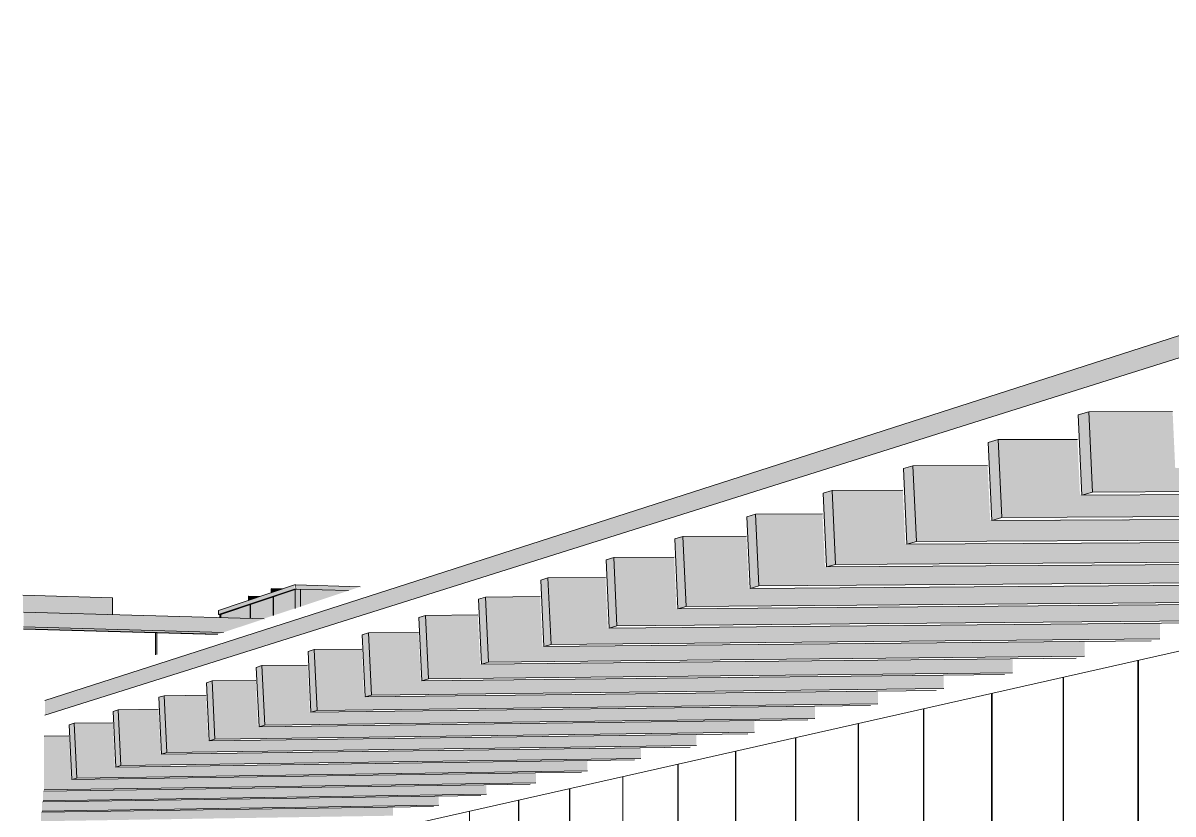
# Model space of a CAD drawing. Header units: inches. Extents: x -2804 to 58974, y -36095 to 66.
# Drawn here: x -2804.3303 to -2804.2335, y 60.0485 to 60.1152 of the extents above; entities that cross this region are included whole.
import ezdxf

# ---------------------------------------------------------------- set-up
doc = ezdxf.new("R2010")
doc.units = ezdxf.units.IN
doc.header["$MEASUREMENT"] = 0
for name, color, linetype, lineweight in [('A-ROOF', 132, 'Continuous', 13), ('A-WALL', 113, 'Continuous', 13), ('A-WALL-PATT', 111, 'Continuous', 13), ('L-SITE-WALL', 31, 'Continuous', 13), ('M-EQPM', 50, 'Continuous', 9), ('S-BEAM', 12, 'Continuous', 9)]:
    doc.layers.add(name, color=color, linetype=linetype, lineweight=lineweight)

# ---------------------------------------------------------------- blocks, each defined once
blk = doc.blocks.new('FP_23-Entrance - Xcel')
at = {"layer": 'A-WALL-PATT', "lineweight": 9}
for p, q in [((-2804.207887, 60.030308), (-2804.207887, 60.067889)), ((-2804.207847, 59.991311), (-2804.207847, 60.067898)), ((-2804.215564, 59.991534), (-2804.215564, 60.066157)), ((-2804.215525, 60.029538), (-2804.215525, 60.066165)), ((-2804.222859, 60.028799), (-2804.222859, 60.064511)), ((-2804.222822, 59.991743), (-2804.222822, 60.064519)), ((-2804.2298, 59.991945), (-2804.2298, 60.062945)), ((-2804.229764, 60.028104), (-2804.229764, 60.062953)), ((-2804.236411, 60.027434), (-2804.236411, 60.061453)), ((-2804.236378, 59.992135), (-2804.236378, 60.06146)), ((-2804.242717, 59.992318), (-2804.242717, 60.06003)), ((-2804.242685, 60.026802), (-2804.242685, 60.060037)), ((-2804.248737, 60.026193), (-2804.248737, 60.058672)), ((-2804.248706, 59.992491), (-2804.248706, 60.058679)), ((-2804.25449, 59.992658), (-2804.25449, 60.057374)), ((-2804.254461, 60.025616), (-2804.254461, 60.05738)), ((-2804.259995, 60.025059), (-2804.259995, 60.056132)), ((-2804.259967, 59.992816), (-2804.259967, 60.056138)), ((-2804.265266, 59.992969), (-2804.265266, 60.054942)), ((-2804.265239, 60.02453), (-2804.265239, 60.054948)), ((-2804.270319, 60.024019), (-2804.270319, 60.053802)), ((-2804.270293, 59.993114), (-2804.270293, 60.053808)), ((-2804.275166, 59.993255), (-2804.275166, 60.052709)), ((-2804.275141, 60.023533), (-2804.275141, 60.052714)), ((-2804.27982, 60.023062), (-2804.27982, 60.051658)), ((-2804.279796, 59.993388), (-2804.279796, 60.051664)), ((-2804.284292, 59.993518), (-2804.284292, 60.050649)), ((-2804.284269, 60.022614), (-2804.284269, 60.050654)), ((-2804.288593, 60.022178), (-2804.288593, 60.049679)), ((-2804.288571, 59.993642), (-2804.288571, 60.049684)), ((-2804.292732, 59.993762), (-2804.292732, 60.048745)), ((-2804.292711, 60.021763), (-2804.292711, 60.04875)), ((-2804.296718, 60.02136), (-2804.296718, 60.047846)), ((-2804.296698, 59.993876), (-2804.296698, 60.04785)), ((-2804.207887, 60.030308), (-2804.215525, 60.029538)), ((-2804.207887, 60.030105), (-2804.215525, 60.029341)), ((-2804.215525, 59.953527), (-2804.215525, 60.029341)), ((-2804.207887, 59.952316), (-2804.207887, 60.030105)), ((-2804.222859, 60.028799), (-2804.229764, 60.028104)), ((-2804.222859, 60.028607), (-2804.229764, 60.027917)), ((-2804.222859, 59.954689), (-2804.222859, 60.028607)), ((-2804.236411, 60.027434), (-2804.242685, 60.026802)), ((-2804.229764, 59.955783), (-2804.229764, 60.027917)), ((-2804.236411, 60.027251), (-2804.242685, 60.026624)), ((-2804.242685, 59.957831), (-2804.242685, 60.026624)), ((-2804.236411, 59.956837), (-2804.236411, 60.027251)), ((-2804.248737, 60.026193), (-2804.254461, 60.025616)), ((-2804.248737, 60.026018), (-2804.254461, 60.025445)), ((-2804.254461, 59.959697), (-2804.254461, 60.025445)), ((-2804.248737, 59.95879), (-2804.248737, 60.026018)), ((-2804.259995, 60.025059), (-2804.265239, 60.02453)), ((-2804.259995, 60.024892), (-2804.265239, 60.024367)), ((-2804.265239, 59.961405), (-2804.265239, 60.024367)), ((-2804.259995, 59.960574), (-2804.259995, 60.024892)), ((-2804.270319, 60.024019), (-2804.275141, 60.023533)), ((-2804.270319, 60.023859), (-2804.275141, 60.023376)), ((-2804.270319, 59.96221), (-2804.270319, 60.023859)), ((-2804.27982, 60.023062), (-2804.284269, 60.022614)), ((-2804.27982, 60.022908), (-2804.284269, 60.022463)), ((-2804.284269, 59.964421), (-2804.284269, 60.022463)), ((-2804.27982, 59.963716), (-2804.27982, 60.022908)), ((-2804.275141, 59.962975), (-2804.275141, 60.023376)), ((-2804.288593, 60.022178), (-2804.292711, 60.021763)), ((-2804.288593, 60.02203), (-2804.292711, 60.021618)), ((-2804.292711, 59.965759), (-2804.292711, 60.021618)), ((-2804.288593, 59.965106), (-2804.288593, 60.02203)), ((-2804.296718, 60.02136), (-2804.30054, 60.020975)), ((-2804.296718, 60.021217), (-2804.30054, 60.020835)), ((-2804.296718, 59.966394), (-2804.296718, 60.021217)), ((-2804.292732, 59.993762), (-2804.296698, 59.993876)), ((-2804.296698, 59.993734), (-2804.292732, 59.993617)), ((-2804.296698, 59.966249), (-2804.296698, 59.993734)), ((-2804.292732, 59.965617), (-2804.292732, 59.993617)), ((-2804.284292, 59.993518), (-2804.288571, 59.993642)), ((-2804.288571, 59.993494), (-2804.284292, 59.993367)), ((-2804.288571, 59.964955), (-2804.288571, 59.993494)), ((-2804.284292, 59.964274), (-2804.284292, 59.993367)), ((-2804.275166, 59.993255), (-2804.279796, 59.993388)), ((-2804.279796, 59.993235), (-2804.275166, 59.993098)), ((-2804.279796, 59.963559), (-2804.279796, 59.993235)), ((-2804.275166, 59.962822), (-2804.275166, 59.993098)), ((-2804.265266, 59.992969), (-2804.270293, 59.993114)), ((-2804.270293, 59.992954), (-2804.265266, 59.992805)), ((-2804.270293, 59.962046), (-2804.270293, 59.992954)), ((-2804.265266, 59.961246), (-2804.265266, 59.992805)), ((-2804.25449, 59.992658), (-2804.259967, 59.992816)), ((-2804.259967, 59.992649), (-2804.25449, 59.992487)), ((-2804.259967, 59.960403), (-2804.259967, 59.992649)), ((-2804.25449, 59.959531), (-2804.25449, 59.992487)), ((-2804.242717, 59.992318), (-2804.248706, 59.992491)), ((-2804.248706, 59.992316), (-2804.242717, 59.992139)), ((-2804.248706, 59.958611), (-2804.248706, 59.992316)), ((-2804.242717, 59.957657), (-2804.242717, 59.992139)), ((-2804.2298, 59.991945), (-2804.236378, 59.992135)), ((-2804.236378, 59.991952), (-2804.2298, 59.991757)), ((-2804.236378, 59.956648), (-2804.236378, 59.991952)), ((-2804.2298, 59.955601), (-2804.2298, 59.991757)), ((-2804.215564, 59.991534), (-2804.222822, 59.991743)), ((-2804.222822, 59.991551), (-2804.215564, 59.991337)), ((-2804.222822, 59.954491), (-2804.222822, 59.991551)), ((-2804.215564, 59.953336), (-2804.215564, 59.991337)), ((-2804.207422, 59.991298), (-2804.207847, 59.991311)), ((-2804.207847, 59.991109), (-2804.207422, 59.991096)), ((-2804.207847, 59.952108), (-2804.207847, 59.991109)), ((-2804.30054, 59.967), (-2804.296718, 59.966394)), ((-2804.30054, 59.96686), (-2804.296718, 59.966252)), ((-2804.296718, 59.965825), (-2804.296718, 59.966252)), ((-2804.296698, 59.965821), (-2804.296698, 59.966249)), ((-2804.292732, 59.965182), (-2804.292732, 59.965617)), ((-2804.292711, 59.965759), (-2804.288593, 59.965106)), ((-2804.288593, 59.964959), (-2804.292711, 59.965614)), ((-2804.292711, 59.965179), (-2804.292711, 59.965614)), ((-2804.288593, 59.964515), (-2804.288593, 59.964959)), ((-2804.288571, 59.964512), (-2804.288571, 59.964955)), ((-2804.284269, 59.964421), (-2804.27982, 59.963716)), ((-2804.284292, 59.963822), (-2804.284292, 59.964274)), ((-2804.284269, 59.964271), (-2804.27982, 59.963562)), ((-2804.284269, 59.963818), (-2804.284269, 59.964271)), ((-2804.27982, 59.963101), (-2804.27982, 59.963562)), ((-2804.279796, 59.963097), (-2804.279796, 59.963559)), ((-2804.275166, 59.962351), (-2804.275166, 59.962822)), ((-2804.275141, 59.962975), (-2804.270319, 59.96221)), ((-2804.270319, 59.96205), (-2804.275141, 59.962818)), ((-2804.275141, 59.962347), (-2804.275141, 59.962818)), ((-2804.270319, 59.96157), (-2804.270319, 59.96205)), ((-2804.270293, 59.961566), (-2804.270293, 59.962046)), ((-2804.265239, 59.961405), (-2804.259995, 59.960574)), ((-2804.265266, 59.960756), (-2804.265266, 59.961246)), ((-2804.265239, 59.961242), (-2804.259995, 59.960407)), ((-2804.265239, 59.960751), (-2804.265239, 59.961242)), ((-2804.259995, 59.959906), (-2804.259995, 59.960407)), ((-2804.259967, 59.959901), (-2804.259967, 59.960403)), ((-2804.25449, 59.959019), (-2804.25449, 59.959531)), ((-2804.254461, 59.959697), (-2804.248737, 59.95879)), ((-2804.248737, 59.958615), (-2804.254461, 59.959526)), ((-2804.254461, 59.959014), (-2804.254461, 59.959526)), ((-2804.248737, 59.958092), (-2804.248737, 59.958615)), ((-2804.248706, 59.958087), (-2804.248706, 59.958611)), ((-2804.242717, 59.957121), (-2804.242717, 59.957657)), ((-2804.242685, 59.957831), (-2804.236411, 59.956837)), ((-2804.242685, 59.957652), (-2804.236411, 59.956654)), ((-2804.242685, 59.957116), (-2804.242685, 59.957652)), ((-2804.236411, 59.956105), (-2804.236411, 59.956654)), ((-2804.236378, 59.9561), (-2804.236378, 59.956648)), ((-2804.2298, 59.955039), (-2804.2298, 59.955601)), ((-2804.229764, 59.955783), (-2804.222859, 59.954689)), ((-2804.222859, 59.954497), (-2804.229764, 59.955596)), ((-2804.229764, 59.955034), (-2804.229764, 59.955596)), ((-2804.222859, 59.953921), (-2804.222859, 59.954497)), ((-2804.222822, 59.953915), (-2804.222822, 59.954491)), ((-2804.215564, 59.952745), (-2804.215564, 59.953336)), ((-2804.215525, 59.953527), (-2804.207887, 59.952316)), ((-2804.215525, 59.95333), (-2804.207887, 59.952114)), ((-2804.215525, 59.952739), (-2804.215525, 59.95333)), ((-2804.207887, 59.951508), (-2804.207887, 59.952114)), ((-2804.207847, 59.951501), (-2804.207847, 59.952108))]:
    blk.add_line(p, q, dxfattribs=at)
blk = doc.blocks.new('FP_25-Entrance - Xcel')
at = {"layer": 'A-WALL-PATT', "lineweight": 9}
for p, q in [((-2804.319173, 60.061917), (-2804.319173, 60.063788)), ((-2804.319071, 60.061951), (-2804.319071, 60.063785))]:
    blk.add_line(p, q, dxfattribs=at)

msp = doc.modelspace()

# ---------------------------------------------------------------- hatches: boundary and pattern name
at = {"layer": 'A-ROOF', "lineweight": 5}
msp.add_hatch(color=256, dxfattribs=at).paths.add_polyline_path([(-2804.328487, 60.056842), (-2804.04928, 60.144876), (-2804.049413, 60.147961), (-2804.328487, 60.058069)], flags=0)
at = {"layer": 'A-WALL', "lineweight": 5}
for points in [[(-2804.31346, 60.063817), (-2804.310018, 60.064961), (-2804.330294, 60.06553), (-2804.330294, 60.06428), (-2804.31887, 60.063965)], [(-2804.313929, 60.06366), (-2804.31346, 60.063817), (-2804.330294, 60.06428), (-2804.330294, 60.064109), (-2804.31887, 60.063796)], [(-2804.313974, 60.063645), (-2804.313929, 60.06366), (-2804.31887, 60.06378)]]:
    msp.add_hatch(color=256, dxfattribs=at).paths.add_polyline_path(points, flags=0)
at = {"layer": 'M-EQPM', "lineweight": 5}
for points in [[(-2804.313854, 60.065327), (-2804.307461, 60.06747), (-2804.307479, 60.067813), (-2804.313854, 60.065665), (-2804.313854, 60.065494)], [(-2804.310087, 60.064967), (-2804.307359, 60.065859), (-2804.307359, 60.06745), (-2804.313665, 60.065326), (-2804.313665, 60.065071), (-2804.311883, 60.065019)], [(-2804.30942, 60.067159), (-2804.309374, 60.067174), (-2804.309374, 60.06752), (-2804.30942, 60.067504)], [(-2804.309374, 60.067174), (-2804.308444, 60.067493), (-2804.309374, 60.06752), (-2804.309374, 60.067472)], [(-2804.30735, 60.067471), (-2804.307376, 60.06782), (-2804.307424, 60.06782), (-2804.307401, 60.067472), (-2804.307376, 60.067471)], [(-2804.307409, 60.065843), (-2804.307374, 60.065855), (-2804.307409, 60.067451)], [(-2804.307374, 60.065855), (-2804.307262, 60.065891), (-2804.307288, 60.067465), (-2804.307374, 60.067463)], [(-2804.307359, 60.065859), (-2804.307011, 60.065975), (-2804.307011, 60.067439), (-2804.307359, 60.06745)], [(-2804.302903, 60.067341), (-2804.30194, 60.067661), (-2804.30735, 60.06782), (-2804.30735, 60.067471)], [(-2804.307262, 60.065891), (-2804.306964, 60.065991), (-2804.306964, 60.067455), (-2804.307262, 60.067464)], [(-2804.30697, 60.065989), (-2804.302921, 60.067335), (-2804.30697, 60.067453)], [(-2804.322807, 60.065322), (-2804.322807, 60.066746), (-2804.330337, 60.066962), (-2804.330337, 60.065534), (-2804.328614, 60.065485)], [(-2804.31135, 60.066508), (-2804.311305, 60.066524), (-2804.311305, 60.066866), (-2804.31135, 60.06685), (-2804.31135, 60.066739)], [(-2804.311305, 60.066524), (-2804.310384, 60.066839), (-2804.311305, 60.066866), (-2804.311305, 60.066739)], [(-2804.313665, 60.065071), (-2804.313665, 60.065322), (-2804.313713, 60.065323), (-2804.313713, 60.065072)]]:
    msp.add_hatch(color=256, dxfattribs=at).paths.add_polyline_path(points, flags=0)
at = {"layer": 'S-BEAM', "lineweight": 5}
for points in [[(-2804.241139, 60.075396), (-2804.240247, 60.075648), (-2804.24056, 60.082419), (-2804.24145, 60.082145)], [(-2804.240247, 60.075648), (-2804.179968, 60.075883), (-2804.179968, 60.07784), (-2804.233274, 60.077679), (-2804.233492, 60.082425), (-2804.24056, 60.082419)], [(-2804.248713, 60.073262), (-2804.247872, 60.0735), (-2804.248176, 60.080078), (-2804.249017, 60.07982), (-2804.248801, 60.075157)], [(-2804.247872, 60.0735), (-2804.18906, 60.073784), (-2804.18906, 60.075625), (-2804.241295, 60.075415), (-2804.241511, 60.080091), (-2804.248176, 60.080078), (-2804.247948, 60.075155)], [(-2804.255871, 60.071246), (-2804.255075, 60.07147), (-2804.255372, 60.077867), (-2804.256167, 60.077623), (-2804.256054, 60.075175)], [(-2804.255075, 60.07147), (-2804.197664, 60.071799), (-2804.197664, 60.073533), (-2804.248862, 60.07328), (-2804.249076, 60.077885), (-2804.255372, 60.077867), (-2804.255247, 60.075173)], [(-2804.262645, 60.069337), (-2804.261892, 60.06955), (-2804.262181, 60.075775), (-2804.262934, 60.075543), (-2804.262918, 60.075192)], [(-2804.261892, 60.06955), (-2804.205816, 60.069917), (-2804.205816, 60.071554), (-2804.256013, 60.071262), (-2804.256224, 60.075797), (-2804.262181, 60.075775), (-2804.262154, 60.07519)], [(-2804.269066, 60.067529), (-2804.268351, 60.06773), (-2804.268634, 60.073792), (-2804.269349, 60.073572)], [(-2804.268351, 60.06773), (-2804.213552, 60.068132), (-2804.213552, 60.069679), (-2804.262781, 60.069352), (-2804.262989, 60.073818), (-2804.268634, 60.073792)], [(-2804.27516, 60.065812), (-2804.274481, 60.066003), (-2804.274758, 60.07191), (-2804.275436, 60.071701), (-2804.275274, 60.068228)], [(-2804.274481, 60.066003), (-2804.220902, 60.066436), (-2804.220902, 60.0679), (-2804.269196, 60.067542), (-2804.269401, 60.071939), (-2804.274758, 60.07191), (-2804.274586, 60.068226)], [(-2804.280953, 60.06418), (-2804.280307, 60.064362), (-2804.280577, 60.070122), (-2804.281222, 60.069923), (-2804.280979, 60.064742)], [(-2804.280307, 60.064362), (-2804.227896, 60.064822), (-2804.227896, 60.06621), (-2804.275284, 60.065824), (-2804.275487, 60.070153), (-2804.280577, 60.070122), (-2804.280325, 60.064741)], [(-2804.286464, 60.062627), (-2804.28585, 60.0628), (-2804.286114, 60.06842), (-2804.286728, 60.068231), (-2804.286564, 60.064754)], [(-2804.28585, 60.0628), (-2804.234558, 60.063284), (-2804.234558, 60.064603), (-2804.281071, 60.064192), (-2804.281271, 60.068454), (-2804.286114, 60.06842), (-2804.285941, 60.064753)], [(-2804.291716, 60.061148), (-2804.29113, 60.061313), (-2804.291389, 60.066799), (-2804.291974, 60.066619), (-2804.291721, 60.061266)], [(-2804.29113, 60.061313), (-2804.240911, 60.061818), (-2804.240911, 60.063072), (-2804.286578, 60.062638), (-2804.286776, 60.066835), (-2804.291389, 60.066799), (-2804.291293, 60.064765)], [(-2804.296725, 60.059737), (-2804.296165, 60.059894), (-2804.296419, 60.065254), (-2804.296978, 60.065082), (-2804.296798, 60.061276)], [(-2804.296165, 60.059894), (-2804.246976, 60.060418), (-2804.246976, 60.061612), (-2804.291825, 60.061158), (-2804.29202, 60.06529), (-2804.296419, 60.065254), (-2804.296231, 60.061275)], [(-2804.301508, 60.058389), (-2804.300973, 60.05854), (-2804.301222, 60.063778), (-2804.301755, 60.063614), (-2804.301645, 60.061286)], [(-2804.300973, 60.05854), (-2804.252773, 60.05908), (-2804.252773, 60.060218), (-2804.29683, 60.059746), (-2804.297022, 60.063815), (-2804.301222, 60.063778), (-2804.301104, 60.061285)], [(-2804.30608, 60.057101), (-2804.305569, 60.057245), (-2804.305812, 60.062367), (-2804.306322, 60.06221), (-2804.306279, 60.061296)], [(-2804.305569, 60.057245), (-2804.258318, 60.057801), (-2804.258318, 60.058886), (-2804.301608, 60.058398), (-2804.301798, 60.062405), (-2804.305812, 60.062367), (-2804.305761, 60.061295)], [(-2804.310454, 60.055869), (-2804.309965, 60.056006), (-2804.310204, 60.061017), (-2804.310692, 60.060867)], [(-2804.309965, 60.056006), (-2804.263629, 60.056575), (-2804.263629, 60.057612), (-2804.306177, 60.057109), (-2804.306364, 60.061056), (-2804.310204, 60.061017)], [(-2804.314644, 60.054688), (-2804.314176, 60.05482), (-2804.314409, 60.059725), (-2804.314877, 60.059581)], [(-2804.314176, 60.05482), (-2804.268719, 60.0554), (-2804.268719, 60.056392), (-2804.310548, 60.055876), (-2804.310733, 60.059764), (-2804.314409, 60.059725)], [(-2804.318661, 60.053557), (-2804.318211, 60.053683), (-2804.318441, 60.058486), (-2804.318889, 60.058348)], [(-2804.318211, 60.053683), (-2804.273601, 60.054273), (-2804.273601, 60.055222), (-2804.314734, 60.054695), (-2804.314916, 60.058526), (-2804.318441, 60.058486)], [(-2804.322514, 60.052471), (-2804.322083, 60.052593), (-2804.322308, 60.057298), (-2804.322739, 60.057165), (-2804.322551, 60.053241)], [(-2804.322083, 60.052593), (-2804.27829, 60.053191), (-2804.27829, 60.0541), (-2804.318747, 60.053563), (-2804.318927, 60.057337), (-2804.322308, 60.057298), (-2804.322114, 60.05324)], [(-2804.326215, 60.051429), (-2804.3258, 60.051545), (-2804.326021, 60.056157), (-2804.326435, 60.05603), (-2804.326302, 60.053247)], [(-2804.3258, 60.051545), (-2804.282794, 60.052152), (-2804.282794, 60.053023), (-2804.322597, 60.052477), (-2804.322775, 60.056196), (-2804.326021, 60.056157), (-2804.325882, 60.053247)], [(-2804.328561, 60.050551), (-2804.287127, 60.051152), (-2804.287127, 60.051988), (-2804.326295, 60.051435), (-2804.326471, 60.055099), (-2804.328561, 60.055073), (-2804.328561, 60.053253)], [(-2804.328649, 60.049633), (-2804.291296, 60.05019), (-2804.291296, 60.050993), (-2804.328649, 60.050432)], [(-2804.328733, 60.048752), (-2804.295311, 60.049263), (-2804.295311, 60.050035), (-2804.328733, 60.049536), (-2804.328733, 60.049469)], [(-2804.328813, 60.047906), (-2804.299181, 60.04837), (-2804.299181, 60.049113), (-2804.328813, 60.048646), (-2804.328813, 60.048542)]]:
    msp.add_hatch(color=256, dxfattribs=at).paths.add_polyline_path(points, flags=0)

# ---------------------------------------------------------------- linework, layer by layer
at = {"layer": 'A-ROOF'}
for p, q in [((-2804.328487, 60.058069), (-2804.049413, 60.147961)), ((-2804.04928, 60.144876), (-2804.328487, 60.056842))]:
    msp.add_line(p, q, dxfattribs=at)
at = {"layer": 'A-WALL'}
for p, q in [((-2804.330294, 60.06553), (-2804.310018, 60.064961)), ((-2804.31346, 60.063817), (-2804.330294, 60.06428)), ((-2804.330294, 60.064109), (-2804.313929, 60.06366)), ((-2804.330294, 60.064093), (-2804.313974, 60.063645))]:
    msp.add_line(p, q, dxfattribs=at)
at = {"layer": 'L-SITE-WALL'}
msp.add_line((-2804.207422, 60.067994), (-2804.30054, 60.046983), dxfattribs=at)
at = {"layer": 'M-EQPM'}
for p, q in [((-2804.313854, 60.065665), (-2804.307461, 60.067819)), ((-2804.307461, 60.06747), (-2804.313854, 60.065327)), ((-2804.313665, 60.065338), (-2804.30741, 60.067433)), ((-2804.30942, 60.067504), (-2804.309374, 60.06752)), ((-2804.30942, 60.067504), (-2804.30942, 60.067159)), ((-2804.309374, 60.067174), (-2804.30942, 60.067159)), ((-2804.309374, 60.06752), (-2804.308444, 60.067493)), ((-2804.309374, 60.067174), (-2804.309374, 60.06752)), ((-2804.307409, 60.067451), (-2804.307374, 60.067463)), ((-2804.307409, 60.067451), (-2804.307409, 60.065843)), ((-2804.30735, 60.06782), (-2804.30194, 60.067661)), ((-2804.302903, 60.067341), (-2804.30735, 60.067471)), ((-2804.306964, 60.065991), (-2804.306964, 60.067455)), ((-2804.330337, 60.066962), (-2804.322807, 60.066746)), ((-2804.322807, 60.065322), (-2804.322807, 60.066746)), ((-2804.31135, 60.06685), (-2804.311305, 60.066866)), ((-2804.31135, 60.06685), (-2804.31135, 60.066508)), ((-2804.311305, 60.066524), (-2804.31135, 60.066508)), ((-2804.311305, 60.066866), (-2804.310384, 60.066839)), ((-2804.311305, 60.066524), (-2804.311305, 60.066866)), ((-2804.311204, 60.066162), (-2804.311204, 60.065019)), ((-2804.311158, 60.066177), (-2804.311158, 60.065019)), ((-2804.309272, 60.066809), (-2804.309272, 60.065234)), ((-2804.309226, 60.066825), (-2804.309226, 60.065249)), ((-2804.313855, 60.065327), (-2804.313855, 60.065664)), ((-2804.313747, 60.065073), (-2804.313747, 60.065328)), ((-2804.313747, 60.065328), (-2804.313746, 60.065328)), ((-2804.313746, 60.065328), (-2804.313713, 60.065339)), ((-2804.313713, 60.065339), (-2804.313665, 60.065338)), ((-2804.313713, 60.065072), (-2804.313713, 60.065339)), ((-2804.313665, 60.065338), (-2804.313665, 60.065071))]:
    msp.add_line(p, q, dxfattribs=at)
for points in [[(-2804.30735, 60.067471, 0), (-2804.307376, 60.067471, 0), (-2804.307401, 60.067472, 0), (-2804.307424, 60.067472, 0), (-2804.307442, 60.067471, 0), (-2804.307455, 60.067471, 0), (-2804.307461, 60.06747, 0)], [(-2804.307455, 60.067819, 0), (-2804.307442, 60.06782, 0), (-2804.307424, 60.06782, 0), (-2804.307401, 60.06782, 0), (-2804.307376, 60.06782, 0), (-2804.30735, 60.06782, 0)], [(-2804.307336, 60.067465, 0), (-2804.307314, 60.067465, 0), (-2804.307288, 60.067465, 0), (-2804.307262, 60.067464, 0)], [(-2804.313855, 60.065327, 0), (-2804.313854, 60.065326, 0), (-2804.313847, 60.065325, 0), (-2804.313834, 60.065324, 0), (-2804.313815, 60.065323, 0), (-2804.313793, 60.065322, 0), (-2804.313769, 60.065321, 0)]]:
    msp.add_polyline3d(points, dxfattribs=at)
at = {"layer": 'S-BEAM'}
for p, q in [((-2804.24056, 60.082419), (-2804.24145, 60.082145)), ((-2804.24145, 60.082145), (-2804.241139, 60.075396)), ((-2804.24056, 60.082419), (-2804.233492, 60.082425)), ((-2804.240247, 60.075648), (-2804.24056, 60.082419)), ((-2804.248176, 60.080078), (-2804.249017, 60.07982)), ((-2804.249017, 60.07982), (-2804.248713, 60.073262)), ((-2804.248176, 60.080078), (-2804.241511, 60.080091)), ((-2804.247872, 60.0735), (-2804.248176, 60.080078)), ((-2804.255372, 60.077867), (-2804.256167, 60.077623)), ((-2804.255372, 60.077867), (-2804.249076, 60.077885)), ((-2804.255075, 60.07147), (-2804.255372, 60.077867)), ((-2804.256167, 60.077623), (-2804.255871, 60.071246)), ((-2804.262181, 60.075775), (-2804.262934, 60.075543)), ((-2804.262181, 60.075775), (-2804.256224, 60.075797)), ((-2804.261892, 60.06955), (-2804.262181, 60.075775)), ((-2804.240247, 60.075648), (-2804.179968, 60.075883)), ((-2804.262934, 60.075543), (-2804.262645, 60.069337)), ((-2804.241139, 60.075396), (-2804.240247, 60.075648)), ((-2804.241139, 60.075396), (-2804.18103, 60.075638)), ((-2804.268634, 60.073792), (-2804.269349, 60.073572)), ((-2804.268634, 60.073792), (-2804.262989, 60.073818)), ((-2804.268351, 60.06773), (-2804.268634, 60.073792)), ((-2804.247872, 60.0735), (-2804.18906, 60.073784)), ((-2804.269349, 60.073572), (-2804.269066, 60.067529)), ((-2804.248713, 60.073262), (-2804.190065, 60.073552)), ((-2804.248713, 60.073262), (-2804.247872, 60.0735)), ((-2804.274758, 60.07191), (-2804.275436, 60.071701)), ((-2804.274758, 60.07191), (-2804.269401, 60.071939)), ((-2804.274481, 60.066003), (-2804.274758, 60.07191)), ((-2804.275436, 60.071701), (-2804.27516, 60.065812)), ((-2804.255871, 60.071246), (-2804.198615, 60.071579)), ((-2804.255871, 60.071246), (-2804.255075, 60.07147)), ((-2804.255075, 60.07147), (-2804.197664, 60.071799)), ((-2804.280577, 60.070122), (-2804.281222, 60.069923)), ((-2804.281222, 60.069923), (-2804.280953, 60.06418)), ((-2804.280577, 60.070122), (-2804.275487, 60.070153)), ((-2804.280307, 60.064362), (-2804.280577, 60.070122)), ((-2804.261892, 60.06955), (-2804.205816, 60.069917)), ((-2804.262645, 60.069337), (-2804.206718, 60.069709)), ((-2804.262645, 60.069337), (-2804.261892, 60.06955)), ((-2804.286114, 60.06842), (-2804.286728, 60.068231)), ((-2804.286728, 60.068231), (-2804.286464, 60.062627)), ((-2804.286114, 60.06842), (-2804.281271, 60.068454)), ((-2804.28585, 60.0628), (-2804.286114, 60.06842)), ((-2804.268351, 60.06773), (-2804.213552, 60.068132)), ((-2804.269066, 60.067529), (-2804.214408, 60.067934)), ((-2804.269066, 60.067529), (-2804.268351, 60.06773)), ((-2804.291389, 60.066799), (-2804.291974, 60.066619)), ((-2804.291974, 60.066619), (-2804.291716, 60.061148)), ((-2804.291389, 60.066799), (-2804.286776, 60.066835)), ((-2804.29113, 60.061313), (-2804.291389, 60.066799)), ((-2804.27516, 60.065812), (-2804.221717, 60.066248)), ((-2804.274481, 60.066003), (-2804.220902, 60.066436)), ((-2804.296419, 60.065254), (-2804.296978, 60.065082)), ((-2804.296978, 60.065082), (-2804.296725, 60.059737)), ((-2804.296419, 60.065254), (-2804.29202, 60.06529)), ((-2804.296165, 60.059894), (-2804.296419, 60.065254)), ((-2804.27516, 60.065812), (-2804.274481, 60.066003)), ((-2804.280953, 60.06418), (-2804.228671, 60.064643)), ((-2804.280953, 60.06418), (-2804.280307, 60.064362)), ((-2804.280307, 60.064362), (-2804.227896, 60.064822)), ((-2804.301222, 60.063778), (-2804.301755, 60.063614)), ((-2804.301755, 60.063614), (-2804.301508, 60.058389)), ((-2804.301222, 60.063778), (-2804.297022, 60.063815)), ((-2804.300973, 60.05854), (-2804.301222, 60.063778)), ((-2804.286464, 60.062627), (-2804.235297, 60.063113)), ((-2804.28585, 60.0628), (-2804.234558, 60.063284)), ((-2804.305812, 60.062367), (-2804.306322, 60.06221)), ((-2804.306322, 60.06221), (-2804.30608, 60.057101)), ((-2804.305812, 60.062367), (-2804.301798, 60.062405)), ((-2804.305569, 60.057245), (-2804.305812, 60.062367)), ((-2804.286464, 60.062627), (-2804.28585, 60.0628)), ((-2804.291716, 60.061148), (-2804.241616, 60.061655)), ((-2804.291716, 60.061148), (-2804.29113, 60.061313)), ((-2804.29113, 60.061313), (-2804.240911, 60.061818)), ((-2804.310204, 60.061017), (-2804.310692, 60.060867)), ((-2804.310692, 60.060867), (-2804.310454, 60.055869)), ((-2804.310204, 60.061017), (-2804.306364, 60.061056)), ((-2804.309965, 60.056006), (-2804.310204, 60.061017)), ((-2804.296725, 60.059737), (-2804.24765, 60.060263)), ((-2804.296165, 60.059894), (-2804.246976, 60.060418)), ((-2804.314409, 60.059725), (-2804.314877, 60.059581)), ((-2804.314877, 60.059581), (-2804.314644, 60.054688)), ((-2804.314409, 60.059725), (-2804.310733, 60.059764)), ((-2804.314176, 60.05482), (-2804.314409, 60.059725)), ((-2804.296725, 60.059737), (-2804.296165, 60.059894)), ((-2804.318441, 60.058486), (-2804.318889, 60.058348)), ((-2804.318889, 60.058348), (-2804.318661, 60.053557)), ((-2804.318441, 60.058486), (-2804.314916, 60.058526)), ((-2804.318211, 60.053683), (-2804.318441, 60.058486)), ((-2804.301508, 60.058389), (-2804.253417, 60.058932)), ((-2804.301508, 60.058389), (-2804.300973, 60.05854)), ((-2804.300973, 60.05854), (-2804.252773, 60.05908)), ((-2804.322308, 60.057298), (-2804.322739, 60.057165)), ((-2804.322308, 60.057298), (-2804.318927, 60.057337)), ((-2804.322083, 60.052593), (-2804.322308, 60.057298)), ((-2804.30608, 60.057101), (-2804.258935, 60.057658)), ((-2804.305569, 60.057245), (-2804.258318, 60.0578)), ((-2804.322739, 60.057165), (-2804.322514, 60.052471)), ((-2804.310454, 60.055869), (-2804.26422, 60.056438)), ((-2804.309965, 60.056006), (-2804.263629, 60.056575)), ((-2804.30608, 60.057101), (-2804.305569, 60.057245)), ((-2804.326021, 60.056157), (-2804.326435, 60.05603)), ((-2804.326435, 60.05603), (-2804.326215, 60.051429)), ((-2804.326021, 60.056157), (-2804.322775, 60.056196)), ((-2804.3258, 60.051545), (-2804.326021, 60.056157)), ((-2804.314176, 60.05482), (-2804.268719, 60.0554)), ((-2804.310454, 60.055869), (-2804.309965, 60.056006)), ((-2804.328561, 60.055073), (-2804.326471, 60.055099)), ((-2804.314644, 60.054688), (-2804.269285, 60.055269)), ((-2804.314644, 60.054688), (-2804.314176, 60.05482)), ((-2804.318661, 60.053557), (-2804.274145, 60.054148)), ((-2804.318661, 60.053557), (-2804.318211, 60.053683)), ((-2804.318211, 60.053683), (-2804.273601, 60.054273)), ((-2804.322514, 60.052471), (-2804.278812, 60.053071)), ((-2804.322514, 60.052471), (-2804.322083, 60.052593)), ((-2804.322083, 60.052593), (-2804.27829, 60.053191)), ((-2804.326215, 60.051429), (-2804.283297, 60.052036)), ((-2804.326215, 60.051429), (-2804.3258, 60.051545)), ((-2804.3258, 60.051545), (-2804.282794, 60.052152)), ((-2804.328572, 60.050444), (-2804.28761, 60.05104)), ((-2804.328561, 60.050551), (-2804.287127, 60.051152)), ((-2804.328659, 60.049531), (-2804.291761, 60.050082)), ((-2804.328649, 60.049633), (-2804.291296, 60.05019)), ((-2804.328742, 60.048654), (-2804.295759, 60.049159)), ((-2804.328733, 60.048752), (-2804.295311, 60.049263))]:
    msp.add_line(p, q, dxfattribs=at)

# ---------------------------------------------------------------- block references
at = {"layer": 'L-SITE-WALL', "lineweight": 9}
for name in ['FP_23-Entrance - Xcel', 'FP_25-Entrance - Xcel']:
    msp.add_blockref(name, (0, 0), dxfattribs=at)

doc.saveas('drawing.dxf')
